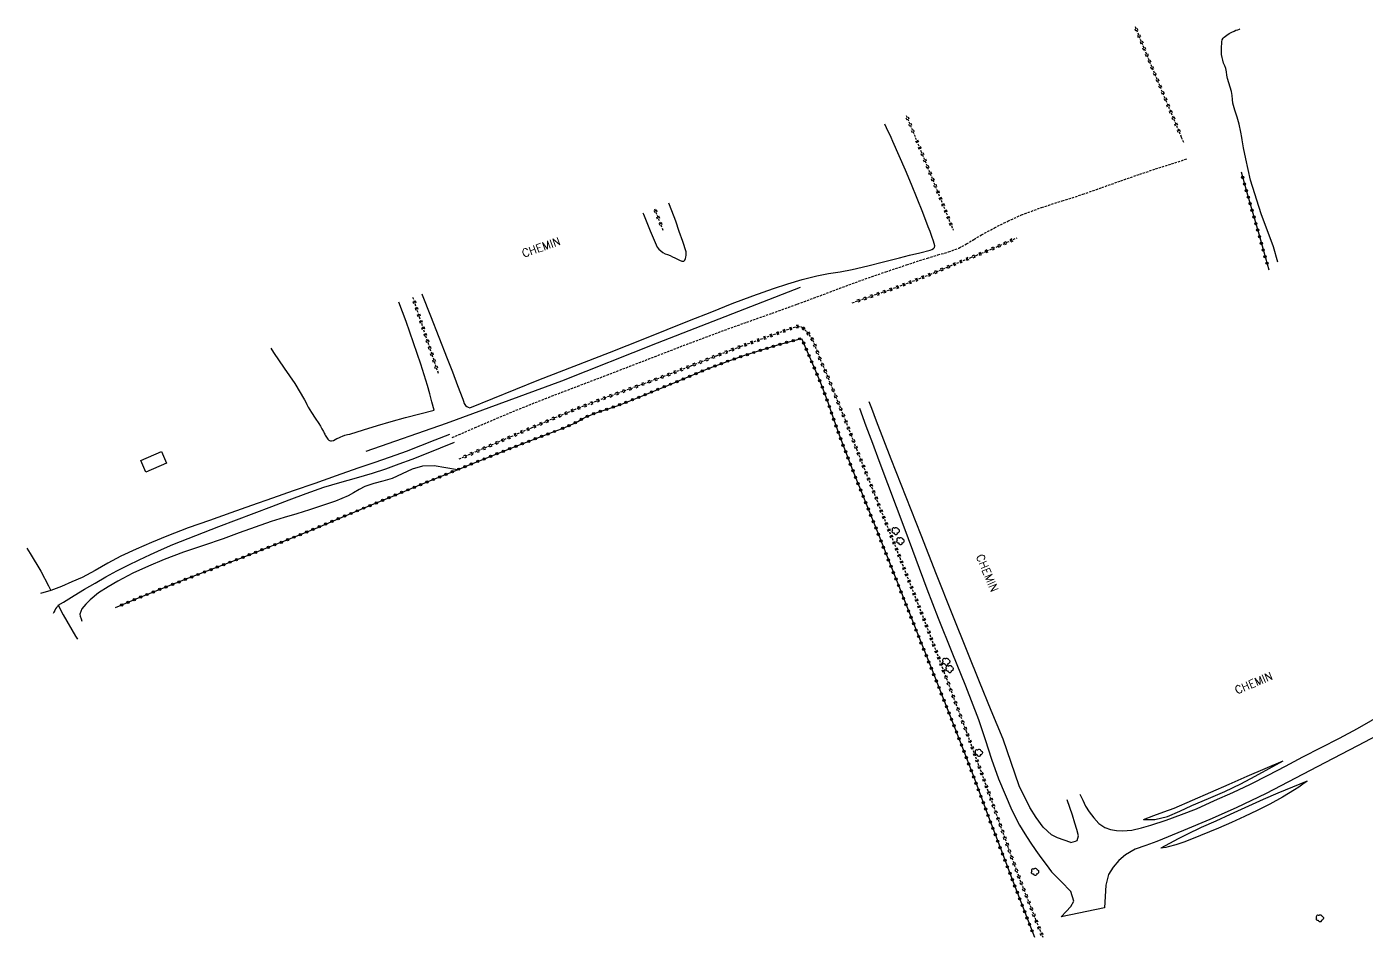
# Model space of a CAD drawing. Header units: millimetres. Extents: x 108169 to 108836, y 128000 to 129000.
# Drawn here: x 108168.7 to 108461.7, y 128000 to 128199.2 of the extents above; entities that cross this region are included whole.
import ezdxf

# ---------------------------------------------------------------- set-up
doc = ezdxf.new("R2010")
doc.units = ezdxf.units.MM
doc.linetypes.add('DASHED', pattern=[0.75, 0.5, -0.25])
doc.layers.get('0').update_dxf_attribs({"linetype": 'CONTINUOUS'})
for name, color, linetype in [('W0070', 7, 'DASHED'), ('W0071', 7, 'CONTINUOUS'), ('W0104', 1, 'CONTINUOUS'), ('W0211', 2, 'CONTINUOUS'), ('W0214', 2, 'CONTINUOUS'), ('W0220', 5, 'DASHED'), ('W0300', 7, 'CONTINUOUS'), ('W0323', 7, 'CONTINUOUS'), ('W0330', 7, 'CONTINUOUS'), ('W0333', 7, 'CONTINUOUS'), ('W0515', 5, 'CONTINUOUS'), ('W0989', 7, 'CONTINUOUS')]:
    doc.layers.add(name, color=color, linetype=linetype)
doc.styles.get("Standard").update_dxf_attribs({"font": 'romans.shx', "width": 0.85})

# ---------------------------------------------------------------- blocks, each defined once
blk = doc.blocks.new('T300')
for p, q in [((-0.8, 0.51), (-0.86, 0.34)), ((-0.86, 0.34), (-0.86, 0.17)), ((-0.86, 0.17), (-0.74, 0.06)), ((-0.69, 0.63), (-0.8, 0.51)), ((-0.8, -0.06), (-0.74, 0.06)), ((-0.74, 0.06), (-0.69, 0.11)), ((-0.57, 0.69), (-0.69, 0.63)), ((-0.46, 0.69), (-0.57, 0.69)), ((-0.29, 0.63), (-0.46, 0.69)), ((-0.29, 0.63), (-0.17, 0.74)), ((-0.23, 0.57), (-0.29, 0.63)), ((-0.17, 0.74), (-0.06, 0.8)), ((-0.06, 0.8), (0.06, 0.8)), ((0.06, 0.8), (0.23, 0.74)), ((0.23, 0.74), (0.34, 0.63)), ((0.34, 0.63), (0.4, 0.51)), ((0.46, 0.46), (0.34, 0.46)), ((0.4, 0.51), (0.4, 0.46)), ((0.57, 0.4), (0.46, 0.46)), ((0.57, 0.4), (0.69, 0.29)), ((0.69, 0.29), (0.74, 0.17)), ((0.74, 0.06), (0.69, -0.17)), ((0.74, 0.17), (0.74, 0.06)), ((-0.8, -0.17), (-0.8, -0.06)), ((-0.8, -0.23), (-0.8, -0.17)), ((-0.74, -0.34), (-0.8, -0.23)), ((-0.69, -0.4), (-0.74, -0.34)), ((-0.51, -0.46), (-0.69, -0.4)), ((-0.4, -0.46), (-0.51, -0.46)), ((-0.4, -0.46), (-0.34, -0.46)), ((-0.34, -0.46), (-0.34, -0.4)), ((-0.34, -0.51), (-0.34, -0.46)), ((-0.29, -0.63), (-0.34, -0.51)), ((-0.17, -0.74), (-0.29, -0.63)), ((-0.06, -0.8), (-0.17, -0.74)), ((0.06, -0.8), (-0.06, -0.8)), ((0.17, -0.74), (0.06, -0.8)), ((0.23, -0.69), (0.17, -0.74)), ((0.29, -0.46), (0.23, -0.46)), ((0.29, -0.63), (0.23, -0.69)), ((0.46, -0.4), (0.29, -0.46)), ((0.34, -0.51), (0.29, -0.63)), ((0.34, -0.51), (0.34, -0.46)), ((0.57, -0.34), (0.46, -0.4)), ((0.63, -0.29), (0.57, -0.34)), ((0.69, -0.17), (0.63, -0.29))]:
    blk.add_line(p, q)
blk = doc.blocks.new('t220o')
at = {"color": 0, "linetype": 'Continuous'}
for p, q in [((-0.25, 0.25), (0.25, 0.25)), ((-0.25, -0.25), (0.25, -0.25))]:
    blk.add_line(p, q, dxfattribs=at)
blk = doc.blocks.new('t323o')
at = {"color": 0, "linetype": 'Continuous'}
for radius in [0.25, 0.15]:
    blk.add_circle((0, 0), radius, dxfattribs=at)

msp = doc.modelspace()

# ---------------------------------------------------------------- linework, layer by layer
at = {"layer": 'W0070'}
msp.add_lwpolyline([(108261.81, 128109.35), (108266.7, 128111.45), (108271.58, 128113.55), (108276.49, 128115.6), (108282.85, 128118.12), (108289.24, 128120.56), (108295.64, 128122.99), (108303.97, 128126.21), (108312.32, 128129.43), (108320.68, 128132.57), (108326.23, 128134.57), (108331.78, 128136.53), (108337.32, 128138.52), (108342.26, 128140.36), (108347.18, 128142.22), (108352.13, 128144.03), (108356.65, 128145.59), (108361.19, 128147.11), (108365.73, 128148.6), (108368.05, 128149.28), (108370.37, 128149.94), (108372.61, 128150.79), (108374.28, 128151.68), (108375.9, 128152.68), (108377.54, 128153.66), (108380.41, 128155.21), (108383.34, 128156.67), (108386.3, 128158.02), (108390.73, 128159.68), (108395.25, 128161.1), (108399.76, 128162.55), (108403.9, 128164.01), (108408.03, 128165.5), (108412.18, 128166.94), (108415.66, 128168.09), (108419.15, 128169.21), (108422.63, 128170.33)], dxfattribs=at)
at = {"layer": 'W0071'}
for points in [[(108397.14, 128020.71), (108395.68, 128021.21), (108394.22, 128021.72), (108392.88, 128022.38), (108391.04, 128024.05), (108389.53, 128026.16), (108388.16, 128028.36), (108385.8, 128033.12), (108384.05, 128038.23), (108382.28, 128043.33), (108379.72, 128049.62), (108377.13, 128055.9), (108374.57, 128062.19), (108371.14, 128070.76), (108367.76, 128079.35), (108364.38, 128087.94), (108361.1, 128096.25), (108357.83, 128104.56), (108354.63, 128112.89), (108354.1, 128114.3), (108353.57, 128115.71), (108353.04, 128117.12)], [(108350.88, 128115.72), (108352.3, 128111.92), (108353.73, 128108.11), (108355.15, 128104.31), (108357.02, 128099.27), (108358.89, 128094.24), (108360.77, 128089.2), (108363.2, 128082.72), (108365.65, 128076.24), (108368.13, 128069.77), (108371.07, 128062.39), (108374.05, 128055.02), (108376.89, 128047.6), (108378.35, 128043.28), (108379.76, 128038.95), (108381.32, 128034.67), (108382.72, 128031.23), (108384.21, 128027.82), (108385.9, 128024.53), (108387.04, 128022.64), (108388.24, 128020.79), (108389.48, 128018.98), (108390.59, 128017.41), (108391.74, 128015.88), (108392.88, 128014.34)], [(108261.18, 128109.98), (108258.03, 128108.73), (108254.89, 128107.48), (108251.72, 128106.28), (108248.2, 128105.03), (108244.66, 128103.82), (108241.13, 128102.62), (108236.43, 128100.96), (108231.73, 128099.29), (108227.03, 128097.63), (108222.47, 128096.04), (108217.92, 128094.45), (108213.37, 128092.84), (108208.69, 128091.2), (108204.02, 128089.55), (108199.39, 128087.78), (108196, 128086.38), (108192.63, 128084.92), (108189.31, 128083.36), (108186.48, 128081.83), (108183.68, 128080.23), (108180.83, 128078.73), (108178.58, 128077.72), (108176.31, 128076.77), (108174.03, 128075.83)], [(108175.63, 128072.62), (108176.78, 128073.33), (108177.93, 128074.03), (108179.09, 128074.73), (108181.38, 128076.12), (108183.68, 128077.49), (108186, 128078.82), (108188.43, 128080.13), (108190.88, 128081.38), (108193.35, 128082.59), (108195.78, 128083.73), (108198.23, 128084.82), (108200.69, 128085.89), (108204.02, 128087.25), (108207.38, 128088.56), (108210.74, 128089.85), (108214.59, 128091.32), (108218.45, 128092.78), (108222.32, 128094.23), (108226.1, 128095.67), (108229.88, 128097.11), (108233.7, 128098.45), (108237.25, 128099.51), (108240.84, 128100.48), (108244.39, 128101.53), (108247.3, 128102.51), (108250.18, 128103.54), (108253.05, 128104.61), (108256.15, 128105.82), (108259.24, 128107.08), (108262.32, 128108.34)], [(108174.03, 128075.83), (108171.77, 128075.21)], [(108175.63, 128072.62), (108175.43, 128072.37), (108175.23, 128072.11), (108175.04, 128071.84), (108174.85, 128071.5), (108174.69, 128071.15), (108174.52, 128070.81)], [(108399.09, 128031.29), (108399.73, 128029.96), (108400.36, 128028.64), (108401.11, 128027.4), (108402.12, 128026.1), (108403.27, 128024.91), (108404.57, 128024.02), (108405.78, 128023.59), (108407.08, 128023.35), (108408.39, 128023.24), (108410.49, 128023.41), (108412.58, 128023.94), (108414.65, 128024.54), (108418, 128025.6), (108421.29, 128026.86), (108424.58, 128028.12), (108428.55, 128029.89), (108432.52, 128031.66), (108436.45, 128033.5), (108440.29, 128035.43), (108444.09, 128037.43), (108447.89, 128039.44), (108451.88, 128041.5), (108455.87, 128043.57), (108459.83, 128045.69), (108465.64, 128049)], [(108466.87, 128045.61), (108459.79, 128041.86), (108452.69, 128038.16), (108446.26, 128034.8), (108439.82, 128031.48), (108433.3, 128028.31), (108427.55, 128025.77), (108421.74, 128023.35), (108415.93, 128020.93), (108413.55, 128020.09), (108411.17, 128019.24), (108409.05, 128018.04), (108407.63, 128016.77), (108406.35, 128015.3), (108405.37, 128013.7), (108404.75, 128011.41), (108404.6, 128008.91), (108404.46, 128006.41), (108395.02, 128004.49)], [(108397.14, 128020.71), (108397.64, 128020.85), (108398.13, 128020.98), (108398.53, 128021.18), (108398.81, 128022.17), (108398.42, 128023.55), (108397.98, 128024.93), (108397.49, 128026.67), (108396.89, 128028.38), (108396.29, 128030.09)], [(108395.02, 128004.49), (108396.07, 128005.61), (108397.13, 128006.74), (108397.77, 128007.87), (108397.1, 128010.01), (108394.99, 128012.17), (108392.88, 128014.34)]]:
    msp.add_lwpolyline(points, dxfattribs=at)
at = {"layer": 'W0104'}
msp.add_lwpolyline([(108198.19, 128106.28), (108199.3, 128103.7), (108194.8, 128101.76), (108193.69, 128104.33)], close=True, dxfattribs=at)
at = {"layer": 'W0211'}
for points in [[(108262.93, 128102.29), (108260.37, 128102.7), (108257.82, 128103.1), (108255.32, 128103.09), (108253.06, 128102.41), (108250.86, 128101.35), (108248.63, 128100.38), (108246.65, 128099.8), (108244.64, 128099.29), (108242.7, 128098.61), (108241.46, 128097.97), (108240.24, 128097.25), (108239.01, 128096.58), (108236.26, 128095.41), (108233.43, 128094.43), (108230.58, 128093.5), (108227.8, 128092.64), (108225.01, 128091.84), (108222.23, 128090.98), (108218.7, 128089.75), (108215.2, 128088.44), (108211.69, 128087.15), (108207.37, 128085.69), (108203.05, 128084.27), (108198.79, 128082.67), (108195.35, 128081.21), (108191.95, 128079.64), (108188.66, 128077.88), (108186.51, 128076.66), (108184.41, 128075.37), (108182.57, 128073.79), (108181.63, 128072.85), (108180.76, 128071.82), (108180.37, 128070.71), (108180.44, 128070.21), (108180.6, 128069.69), (108180.76, 128069.17)], [(108413, 128025.77), (108413.82, 128025.75), (108414.65, 128025.73), (108415.47, 128025.75), (108418.26, 128026.39), (108420.95, 128027.59), (108423.62, 128028.82), (108427.23, 128030.33), (108430.81, 128031.91), (108434.34, 128033.59), (108437.44, 128035.21), (108440.5, 128036.91), (108443.56, 128038.6)], [(108448.82, 128034.16), (108445.6, 128032.83), (108442.39, 128031.5), (108439.2, 128030.13), (108436.79, 128029.04), (108434.38, 128027.93), (108431.98, 128026.82), (108428.81, 128025.41), (108425.63, 128024), (108422.49, 128022.51), (108420.59, 128021.53), (108418.7, 128020.51), (108416.81, 128019.5)]]:
    msp.add_lwpolyline(points, dxfattribs=at)
at = {"layer": 'W0214'}
for points in [[(108413, 128025.77), (108415.24, 128026.6), (108417.48, 128027.42), (108419.72, 128028.27), (108423.76, 128029.96), (108427.77, 128031.73), (108431.78, 128033.51), (108435.71, 128035.21), (108439.63, 128036.9), (108443.56, 128038.6)], [(108448.82, 128034.16), (108447.9, 128033.51), (108446.98, 128032.86), (108446.05, 128032.23), (108443.39, 128030.61), (108440.66, 128029.14), (108437.88, 128027.73), (108435.08, 128026.39), (108432.25, 128025.12), (108429.4, 128023.88), (108427.44, 128023.04), (108425.48, 128022.22), (108423.49, 128021.44), (108421.81, 128020.81), (108420.12, 128020.22), (108418.39, 128019.76), (108417.87, 128019.66), (108417.34, 128019.58), (108416.81, 128019.5)]]:
    msp.add_lwpolyline(points, dxfattribs=at)
at = {"layer": 'W0220'}
for points in [[(108421.34, 128175), (108418.05, 128182.82), (108414.29, 128191.77), (108411.23, 128199.2)], [(108361.11, 128179.78), (108363.1, 128175)], [(108363.1, 128175), (108364.34, 128172), (108367.87, 128163.34), (108371.4, 128154.69)], [(108421.81, 128173.87), (108421.34, 128175)], [(108307.96, 128154.62), (108306.06, 128159.45)], [(108349.3, 128138.81), (108353.48, 128140.27), (108357.65, 128141.72), (108361.8, 128143.24), (108366.3, 128145.03), (108370.76, 128146.89), (108375.24, 128148.73), (108376.38, 128149.19), (108377.53, 128149.64), (108378.68, 128150.1), (108380.92, 128151.05), (108383.14, 128152.05), (108385.37, 128153.04)], [(108253.14, 128140.04), (108254.58, 128135.74), (108255.97, 128131.6), (108257.36, 128127.45), (108258.74, 128123.31)], [(108263.3, 128104.64), (108266.85, 128106.18), (108270.4, 128107.71), (108273.96, 128109.24), (108279.11, 128111.46), (108284.26, 128113.68), (108289.44, 128115.82), (108295.87, 128118.27), (108302.34, 128120.62), (108308.8, 128123), (108314.2, 128125.1), (108319.59, 128127.23), (108325, 128129.3), (108328.55, 128130.59), (108332.11, 128131.86), (108335.67, 128133.13), (108336.46, 128133.38), (108337.24, 128133.64), (108337.97, 128133.64), (108338.48, 128133.36), (108338.95, 128132.92), (108339.4, 128132.46), (108340.62, 128130.67), (108341.45, 128128.57), (108342.25, 128126.46), (108343.72, 128123.1), (108345.11, 128119.71), (108346.49, 128116.31), (108347.74, 128113.17), (108348.97, 128110.03), (108350.2, 128106.89), (108354.94, 128094.97), (108359.7, 128083.06), (108364.37, 128071.12), (108369.33, 128058.13), (108374.2, 128045.11), (108378.99, 128032.05), (108381.22, 128025.77), (108383.44, 128019.49), (108385.72, 128013.23), (108389.41, 128003.83), (108390.98, 128000)]]:
    msp.add_lwpolyline(points, dxfattribs=at)
at = {"layer": 'W0300'}
msp.add_lwpolyline([(108242.99, 128106.32), (108260.57, 128112.46), (108285.75, 128121.75), (108306.73, 128130.05), (108337.97, 128142.2)], dxfattribs=at)
at = {"layer": 'W0323'}
for points in [[(108434.35, 128167.45), (108435.64, 128162.92), (108436.94, 128158.4), (108438.23, 128153.87), (108440.4, 128146.04)], [(108284.7, 128110.85), (108285.9, 128111.33), (108287.11, 128111.82), (108288.29, 128112.34), (108289.24, 128112.83), (108290.17, 128113.35), (108291.11, 128113.84), (108293.47, 128114.8), (108295.9, 128115.61), (108298.32, 128116.44), (108301.94, 128117.87), (108305.53, 128119.35), (108309.12, 128120.82), (108313.38, 128122.58), (108317.63, 128124.33), (108321.92, 128125.98), (108325.61, 128127.24), (108329.33, 128128.43), (108333.04, 128129.61), (108338.23, 128131.03), (108339.68, 128127.66), (108341.13, 128124.29), (108342.53, 128120.9), (108343.95, 128117.05), (108345.29, 128113.18), (108346.66, 128109.31), (108349.38, 128102.23), (108352.2, 128095.18), (108355.02, 128088.13), (108357.87, 128080.89), (108360.71, 128073.65), (108363.56, 128066.42), (108366.75, 128058.4), (108369.95, 128050.39), (108373.09, 128042.36), (108376.01, 128034.66), (108378.89, 128026.94), (108381.78, 128019.23), (108384.6, 128011.87), (108387.43, 128004.51), (108389.16, 128000)], [(108188.11, 128072.11), (108188.11, 128072.11), (108192.69, 128074.04), (108198.66, 128076.43), (108204.21, 128078.6), (108209.76, 128080.73), (108215.31, 128082.87), (108219.03, 128084.31), (108222.74, 128085.76), (108226.45, 128087.22), (108232.37, 128089.65), (108238.27, 128092.13), (108244.17, 128094.6), (108249.19, 128096.68), (108254.21, 128098.74), (108259.24, 128100.79), (108262.93, 128102.29), (108264.87, 128103.08), (108270.5, 128105.35), (108276.15, 128107.59), (108279, 128108.68), (108281.85, 128109.77), (108284.7, 128110.85)]]:
    msp.add_lwpolyline(points, dxfattribs=at)
at = {"layer": 'W0330'}
for points in [[(108357.78, 128175), (108356.82, 128177.09), (108356.43, 128177.92)], [(108358.2, 128174.09), (108357.78, 128175)], [(108255.18, 128140.79), (108255.26, 128140.57), (108257.04, 128135.92), (108258.85, 128131.28), (108260.67, 128126.65), (108261.83, 128123.68), (108262.99, 128120.72), (108264.14, 128117.75), (108264.29, 128117.26), (108264.43, 128116.76), (108264.68, 128116.35), (108264.96, 128116.14), (108265.29, 128115.97), (108265.62, 128115.81), (108270.67, 128117.85), (108275.73, 128119.89), (108280.78, 128121.92), (108288.5, 128124.95), (108296.23, 128127.96), (108303.95, 128130.98), (108308.82, 128132.95), (108313.7, 128134.92), (108318.58, 128136.85), (108323.06, 128138.62), (108327.55, 128140.35), (108332.09, 128141.95), (108335.21, 128142.95), (108338.35, 128143.9), (108341.53, 128144.71), (108344.1, 128145.2), (108346.69, 128145.61), (108349.27, 128146.07), (108352.73, 128146.87), (108356.17, 128147.75), (108359.62, 128148.64), (108361.86, 128149.2), (108364.11, 128149.76), (108366.35, 128150.33), (108366.7, 128150.5), (108367.05, 128150.67), (108367.29, 128150.9), (108367.34, 128151.3), (108367.21, 128151.78), (108367.06, 128152.26), (108366.74, 128153.34), (108366.34, 128154.39), (108365.93, 128155.44), (108364.72, 128158.54), (108363.51, 128161.63), (108362.26, 128164.71), (108360.93, 128167.85), (108359.56, 128170.97), (108358.2, 128174.09)], [(108303.5, 128158.51), (108303.64, 128158.17), (108305.12, 128154.57), (108306.61, 128150.98), (108307.01, 128150.57), (108307.41, 128150.16), (108307.85, 128149.8), (108308.36, 128149.55), (108308.92, 128149.36), (108309.47, 128149.15), (108310, 128148.89), (108310.53, 128148.61), (108311.07, 128148.37), (108311.55, 128148.14), (108312.04, 128147.93), (108312.45, 128147.95), (108312.65, 128148.17), (108312.8, 128148.49), (108312.92, 128148.82), (108312.98, 128149.2), (108312.99, 128149.6), (108313, 128149.99), (108312.24, 128152.21), (108311.47, 128154.43), (108310.69, 128156.65), (108309.32, 128160.27), (108309.19, 128160.6)], [(108222.15, 128128.87), (108222.73, 128127.96), (108225.06, 128124.54), (108227.4, 128121.13), (108229.5, 128117.58), (108229.76, 128117.05), (108230.03, 128116.52), (108230.3, 128115.99), (108231.03, 128114.77), (108231.82, 128113.57), (108232.6, 128112.38), (108232.95, 128111.81), (108233.3, 128111.25), (108233.62, 128110.68), (108233.72, 128110.47), (108233.81, 128110.27), (108233.91, 128110.06), (108234.03, 128109.85), (108234.15, 128109.64), (108234.28, 128109.43), (108234.43, 128109.18), (108234.59, 128108.94), (108234.79, 128108.75), (108234.98, 128108.67), (108235.19, 128108.63), (108235.4, 128108.61), (108235.8, 128108.7), (108236.2, 128108.9), (108236.59, 128109.1), (108236.99, 128109.29), (108237.4, 128109.48), (108237.81, 128109.65), (108238.33, 128109.82), (108238.86, 128109.96), (108239.38, 128110.1), (108242.4, 128111.04), (108245.42, 128111.97), (108248.44, 128112.87), (108251.57, 128113.71), (108254.71, 128114.51), (108257.85, 128115.31), (108257.37, 128117.11), (108256.89, 128118.91), (108256.39, 128120.7), (108254.93, 128125.39), (108253.33, 128130.04), (108251.69, 128134.68), (108250.15, 128138.94)]]:
    msp.add_lwpolyline(points, dxfattribs=at)
at = {"layer": 'W0333'}
for points in [[(108168.74, 128085.09), (108169.46, 128083.99), (108171.83, 128080.07), (108173.5, 128076.91), (108174.03, 128075.83)], [(108175.63, 128072.62), (108176.71, 128070.52), (108179.39, 128065.9), (108179.82, 128065.21)]]:
    msp.add_lwpolyline(points, dxfattribs=at)
at = {"layer": 'W0515'}
for points in [[(108434.51, 128175), (108434.3, 128176.16), (108433.93, 128177.87), (108433.48, 128179.4), (108432.98, 128180.92), (108432.59, 128182.46), (108432.47, 128183.32), (108432.38, 128184.18), (108432.25, 128185.03), (108431.99, 128185.98), (108431.67, 128186.93), (108431.39, 128187.88), (108431.26, 128188.6), (108431.14, 128189.33), (108430.99, 128190.05), (108430.78, 128190.67), (108430.53, 128191.27), (108430.33, 128191.89), (108430.19, 128192.51), (108430.09, 128193.15), (108430.04, 128193.78), (108430.04, 128194.33), (108430.07, 128194.89), (108430.13, 128195.44), (108430.18, 128195.88), (108430.25, 128196.32), (108430.41, 128196.7), (108430.65, 128196.96), (108430.96, 128197.17), (108431.27, 128197.38), (108431.78, 128197.71), (108432.32, 128198.01), (108432.87, 128198.27), (108433.24, 128198.42), (108433.62, 128198.55), (108434, 128198.7), (108434.12, 128198.76)], [(108434.92, 128172.71), (108434.61, 128174.43), (108434.51, 128175)], [(108442.41, 128147.72), (108441.42, 128151.04), (108438.74, 128158.28), (108436.45, 128165.62), (108435.91, 128167.97), (108435.41, 128170.34), (108434.92, 128172.71)]]:
    msp.add_lwpolyline(points, dxfattribs=at)

# ---------------------------------------------------------------- block references
at = {"layer": 'W0220'}
for p, rotation in [((108411.5, 128198.53), 112.4154651430198), ((108412.07, 128197.14), 112.4154651430198), ((108412.65, 128195.75), 112.4154651430198), ((108413.22, 128194.37), 112.4154651430198), ((108413.79, 128192.98), 112.4154651430198), ((108414.36, 128191.6), 112.7878473385758), ((108414.94, 128190.21), 112.7878473385758), ((108415.53, 128188.83), 112.7878473385758), ((108416.11, 128187.45), 112.7878473385758), ((108416.69, 128186.06), 112.7878473385758), ((108417.27, 128184.68), 112.7878473385758), ((108417.85, 128183.3), 112.7878473385758), ((108418.43, 128181.91), 112.7861425336047), ((108419.01, 128180.53), 112.7861425336047), ((108361.37, 128179.16), 292.5345431789472), ((108361.95, 128177.77), 292.5345431789472), ((108419.59, 128179.15), 112.7861425336047), ((108420.17, 128177.77), 112.7861425336047), ((108362.52, 128176.39), 292.5345431789472), ((108420.75, 128176.38), 112.7861425336047), ((108363.46, 128174.13), 292.5221555181092), ((108364.03, 128172.74), 292.5221555181092), ((108364.6, 128171.36), 292.1768530252349), ((108365.17, 128169.97), 292.1768530252349), ((108365.73, 128168.58), 292.1768530252349), ((108366.3, 128167.19), 292.1768530252349), ((108366.87, 128165.8), 292.1768530252349), ((108367.43, 128164.41), 292.1768530252349), ((108368, 128163.02), 292.2000021979895), ((108368.57, 128161.63), 292.2000021979895), ((108369.13, 128160.25), 292.2000021979895), ((108306.32, 128158.81), 111.4614317992294), ((108306.87, 128157.41), 111.4614317992294), ((108369.7, 128158.86), 292.2000021979895), ((108370.27, 128157.47), 292.2000021979895), ((108307.41, 128156.02), 111.4614317992294), ((108370.83, 128156.08), 292.2000021979895), ((108381.45, 128151.29), 24.00786892329633), ((108382.82, 128151.9), 24.00786892329633), ((108384.19, 128152.51), 24.00786892284436), ((108374.52, 128148.44), 22.34019781044601), ((108375.91, 128149), 21.53415756320417), ((108377.31, 128149.55), 21.49095977599596), ((108378.7, 128150.11), 23.11209705817017), ((108380.08, 128150.7), 23.11209705817017), ((108367.59, 128145.57), 22.64810517413781), ((108368.97, 128146.15), 22.64810517413781), ((108370.36, 128146.73), 22.64810517413781), ((108371.74, 128147.3), 22.34019781044601), ((108373.13, 128147.87), 22.34019781044601), ((108360.62, 128142.81), 20.09938787933758), ((108362.02, 128143.33), 21.70682578393577), ((108363.42, 128143.88), 21.70682578393577), ((108364.81, 128144.44), 21.70682578393577), ((108366.2, 128144.99), 21.70682578393577), ((108352.14, 128139.8), 19.22583524786777), ((108353.55, 128140.29), 19.23010318014213), ((108354.97, 128140.79), 19.23010318014213), ((108356.38, 128141.28), 19.23010318014213), ((108357.8, 128141.78), 20.09938787933758), ((108359.21, 128142.29), 20.09938787933758), ((108253.5, 128138.96), 288.5606811779695), ((108253.98, 128137.54), 288.5606811779695), ((108350.72, 128139.3), 19.22583524786777), ((108254.45, 128136.11), 288.5606811779695), ((108254.93, 128134.69), 288.5718510838933), ((108255.41, 128133.27), 288.5718510838933), ((108255.89, 128131.85), 288.5718510838933), ((108328.79, 128130.68), 19.57122127215326), ((108330.21, 128131.18), 19.57122127215326), ((108331.62, 128131.69), 19.57122127215326), ((108333.03, 128132.19), 19.59058708622045), ((108334.45, 128132.69), 19.59058708622045), ((108335.86, 128133.19), 17.90850930817427), ((108337.29, 128133.64), 0.3156760318229893), ((108338.66, 128133.2), 317.330884725799), ((108339.65, 128132.08), 304.3126639938322), ((108340.5, 128130.84), 304.3126639938322), ((108256.36, 128130.43), 288.4847207340644), ((108256.84, 128129), 288.4847207340644), ((108321.77, 128128.06), 20.94732625758888), ((108323.17, 128128.6), 20.94732625758888), ((108324.57, 128129.14), 20.94732625758888), ((108325.97, 128129.66), 19.99346999911406), ((108327.38, 128130.17), 19.99346999911406), ((108341.09, 128129.47), 291.5329037291753), ((108341.64, 128128.07), 290.8499432726197), ((108257.31, 128127.58), 288.4847207340644), ((108257.79, 128126.16), 288.4764374323614), ((108314.78, 128125.33), 21.56446166403973), ((108316.18, 128125.88), 21.56446166403973), ((108317.57, 128126.43), 21.56446166403973), ((108318.97, 128126.99), 21.56446166403973), ((108320.36, 128127.53), 20.94732625758888), ((108342.17, 128126.67), 290.8499432726197), ((108342.76, 128125.29), 293.5577748254271), ((108258.26, 128124.73), 288.4764374323614), ((108306.38, 128122.1), 20.2511641443856), ((108307.79, 128122.62), 20.2511641443856), ((108309.19, 128123.15), 21.2945429366122), ((108310.59, 128123.69), 21.2945429366122), ((108311.99, 128124.24), 21.2945429366122), ((108313.39, 128124.78), 21.2945429366122), ((108343.36, 128123.92), 293.5577748254271), ((108343.95, 128122.54), 292.4047754728686), ((108297.93, 128119.01), 19.9169730620589), ((108299.34, 128119.53), 19.9169730620589), ((108300.75, 128120.04), 19.9169730620589), ((108302.16, 128120.55), 19.9169730620589), ((108303.57, 128121.07), 20.2511641443856), ((108304.97, 128121.59), 20.2511641443856), ((108344.52, 128121.15), 292.4047754728686), ((108345.09, 128119.76), 292.4047754728686), ((108290.91, 128116.37), 20.89705850139028), ((108292.31, 128116.91), 20.89705850139028), ((108293.71, 128117.44), 20.89705850139028), ((108295.11, 128117.98), 20.89705850139028), ((108296.52, 128118.5), 19.9169730620589), ((108345.65, 128118.37), 292.0189873500535), ((108346.22, 128116.98), 292.0189873500535), ((108283.96, 128113.55), 23.24151874132832), ((108285.35, 128114.12), 22.4390572873101), ((108286.73, 128114.7), 22.4390572873101), ((108288.12, 128115.27), 22.4390572873101), ((108289.51, 128115.84), 20.89705850139028), ((108346.77, 128115.59), 291.7667172698764), ((108347.33, 128114.2), 291.7667172698764), ((108277.07, 128110.58), 23.35151482889476), ((108278.45, 128111.18), 23.35151482889476), ((108279.83, 128111.77), 23.24151874132832), ((108281.21, 128112.36), 23.24151874132832), ((108282.58, 128112.95), 23.24151874132832), ((108347.88, 128112.8), 291.3850643292527), ((108348.43, 128111.41), 291.3850643292527), ((108270.18, 128107.62), 23.35803671570611), ((108271.56, 128108.21), 23.25886295293096), ((108272.94, 128108.8), 23.25886295293096), ((108274.32, 128109.39), 23.35151482889476), ((108275.69, 128109.99), 23.35151482889476), ((108348.98, 128110.01), 291.4166893561507), ((108349.53, 128108.61), 291.4166893561507), ((108264.68, 128105.24), 23.33857313717343), ((108266.05, 128105.83), 23.33857313717343), ((108267.43, 128106.43), 23.35803671570611), ((108268.81, 128107.02), 23.35803671570611), ((108350.07, 128107.22), 291.4166893561507), ((108350.63, 128105.82), 291.6968946151636), ((108351.18, 128104.43), 291.6968946151636), ((108351.74, 128103.04), 291.6968946151636), ((108352.29, 128101.64), 291.6968946151636), ((108352.85, 128100.25), 291.6968946151636), ((108353.4, 128098.86), 291.6968946151636), ((108353.95, 128097.46), 291.6968946151636), ((108354.51, 128096.07), 291.6968946151636), ((108355.06, 128094.67), 291.745004590867), ((108355.62, 128093.28), 291.745004590867), ((108356.17, 128091.89), 291.745004590867), ((108356.73, 128090.49), 291.745004590867), ((108357.29, 128089.1), 291.745004590867), ((108357.84, 128087.71), 291.745004590867), ((108358.4, 128086.31), 291.745004590867), ((108358.95, 128084.92), 291.745004590867), ((108359.51, 128083.53), 291.745004590867), ((108360.06, 128082.13), 291.391603902995), ((108360.61, 128080.74), 291.391603902995), ((108361.15, 128079.34), 291.391603902995), ((108361.7, 128077.94), 291.391603902995), ((108362.25, 128076.55), 291.391603902995), ((108362.79, 128075.15), 291.391603902995), ((108363.34, 128073.75), 291.391603902995), ((108363.89, 128072.36), 291.391603902995), ((108364.43, 128070.96), 290.8922355114432), ((108364.97, 128069.56), 290.8922355114432), ((108365.5, 128068.16), 290.8922355114432), ((108366.04, 128066.75), 290.8922355114432), ((108366.57, 128065.35), 290.8922355114432), ((108367.11, 128063.95), 290.8922355114432), ((108367.64, 128062.55), 290.8922355114432), ((108368.18, 128061.15), 290.8922355114432), ((108368.71, 128059.75), 290.8922355114432), ((108369.25, 128058.35), 290.8922355114432), ((108369.78, 128056.94), 290.5073329428671), ((108370.3, 128055.54), 290.5073329428671), ((108370.83, 128054.13), 290.5073329428671), ((108371.35, 128052.73), 290.5073329428671), ((108371.88, 128051.32), 290.5073329428671), ((108372.4, 128049.92), 290.5073329428671), ((108372.93, 128048.51), 290.5073329428671), ((108373.45, 128047.11), 290.5073329428671), ((108373.98, 128045.7), 290.5073329428671), ((108374.5, 128044.3), 290.1306287272619), ((108375.02, 128042.89), 290.1306287272619), ((108375.53, 128041.48), 290.1306287272619), ((108376.05, 128040.07), 290.1306287272619), ((108376.57, 128038.66), 290.1306287272619), ((108377.08, 128037.25), 290.1306287272619), ((108377.6, 128035.85), 290.1306287272619), ((108378.11, 128034.44), 290.1306287272619), ((108378.63, 128033.03), 290.1306287272619), ((108379.14, 128031.62), 289.6069731514817), ((108379.65, 128030.21), 289.6069731514817), ((108380.15, 128028.79), 289.6069731514817), ((108380.65, 128027.38), 289.6069731514817), ((108381.16, 128025.97), 289.6069731514817), ((108381.66, 128024.55), 289.4276318021886), ((108382.15, 128023.14), 289.4276318021886), ((108382.65, 128021.72), 289.4276318021886), ((108383.15, 128020.31), 289.4276318021886), ((108383.66, 128018.9), 289.9742902042207), ((108384.17, 128017.49), 289.9742902042207), ((108384.68, 128016.08), 289.9742902042207), ((108385.19, 128014.67), 289.9742902042207), ((108385.71, 128013.26), 289.9742902042207), ((108386.25, 128011.86), 291.4411362998537), ((108386.8, 128010.46), 291.4411362998537), ((108387.35, 128009.07), 291.4411362998537), ((108387.9, 128007.67), 291.4411362998537), ((108388.45, 128006.28), 291.4411362998537), ((108389, 128004.88), 291.4411362998537), ((108389.55, 128003.49), 292.2616700991391), ((108390.12, 128002.1), 292.2616700991391), ((108390.69, 128000.71), 292.2616700991391)]:
    msp.add_blockref('t220o', p, dxfattribs=dict(at, rotation=rotation))
at = {"layer": 'W0300'}
for p in [(108358.86, 128088.86), (108359.88, 128086.66), (108369.91, 128060.27), (108370.65, 128058.68), (108377.02, 128040.33), (108389.34, 128014.28), (108451.62, 128004.13)]:
    msp.add_blockref('T300', p, dxfattribs=at)
at = {"layer": 'W0323'}
for p, rotation in [((108434.69, 128166.25), 285.9353613210348), ((108435.11, 128164.81), 285.9353613210348), ((108435.52, 128163.36), 285.9353613210348), ((108435.93, 128161.92), 285.9470682333285), ((108436.34, 128160.48), 285.9470682333285), ((108436.75, 128159.04), 285.9470682333285), ((108437.17, 128157.59), 285.8851866854751), ((108437.58, 128156.15), 285.8851866854751), ((108437.99, 128154.71), 285.8851866854751), ((108438.39, 128153.26), 285.5023755890154), ((108438.79, 128151.82), 285.5023755890154), ((108439.19, 128150.37), 285.5023755890154), ((108439.6, 128148.93), 285.5023755890154), ((108440, 128147.48), 285.5023755890154), ((108337.83, 128130.92), 15.32151007483405), ((108327.77, 128127.93), 17.65457783671792), ((108329.2, 128128.39), 17.65457783671792), ((108330.63, 128128.84), 17.66411679484985), ((108332.06, 128129.3), 17.66411679484985), ((108333.49, 128129.73), 15.32151007483405), ((108334.94, 128130.13), 15.32151007483405), ((108336.39, 128130.52), 15.32151007483405), ((108338.66, 128130.03), 293.3441618714176), ((108339.26, 128128.65), 293.3441618714176), ((108319.28, 128124.97), 21.00530027139664), ((108320.68, 128125.5), 21.00530027139664), ((108322.08, 128126.04), 18.8531587643352), ((108323.5, 128126.52), 18.8531587643352), ((108324.92, 128127.01), 18.8531587643352), ((108326.34, 128127.48), 17.65457783671792), ((108339.85, 128127.27), 293.3298239068537), ((108340.44, 128125.89), 293.3298239068537), ((108312.33, 128122.15), 22.45126109091912), ((108313.71, 128122.72), 22.41672325560536), ((108315.1, 128123.29), 22.41672325560536), ((108316.49, 128123.86), 22.41672325560536), ((108317.88, 128124.43), 21.00530027139664), ((108341.04, 128124.52), 293.3298239068537), ((108341.61, 128123.13), 292.2917498085803), ((108305.39, 128119.29), 22.38735306410524), ((108306.78, 128119.86), 22.36008108883637), ((108308.17, 128120.43), 22.36008108883637), ((108309.55, 128121), 22.45126109091912), ((108310.94, 128121.57), 22.45126109091912), ((108342.18, 128121.74), 292.2917498085803), ((108342.73, 128120.35), 290.2697323139265), ((108298.44, 128116.49), 21.49186846071136), ((108299.83, 128117.04), 21.49186846071136), ((108301.23, 128117.59), 21.49186846071136), ((108302.62, 128118.15), 22.38735306410524), ((108304.01, 128118.72), 22.38735306410524), ((108343.25, 128118.94), 290.2697323139265), ((108343.77, 128117.53), 290.2697323139265), ((108344.27, 128116.12), 289.1021248597989), ((108290.04, 128113.28), 29.13275597326948), ((108291.38, 128113.95), 22.21876646559034), ((108292.77, 128114.52), 22.21876646559034), ((108294.18, 128115.04), 18.35002431102825), ((108295.6, 128115.51), 18.35002431102825), ((108297.02, 128115.99), 18.95187854934452), ((108344.76, 128114.7), 289.1021248597989), ((108345.25, 128113.28), 289.1021248597989), ((108284.17, 128110.65), 20.84860376545512), ((108285.98, 128111.36), 21.80140948647111), ((108287.37, 128111.93), 23.81427571868223), ((108288.72, 128112.56), 27.45533812533979), ((108345.75, 128111.87), 289.5485494323884), ((108346.25, 128110.46), 289.5485494323884), ((108275.76, 128107.43), 21.5562129294643), ((108277.16, 128107.97), 21.06854370627656), ((108278.56, 128108.51), 21.06854370627656), ((108279.96, 128109.05), 20.86616522047415), ((108281.36, 128109.58), 20.86616522047415), ((108282.76, 128110.12), 20.84860376545512), ((108346.76, 128109.05), 291.0066203098567), ((108347.3, 128107.65), 291.0066203098567), ((108268.79, 128104.66), 21.98877582364241), ((108270.18, 128105.22), 21.98877582364241), ((108271.58, 128105.78), 21.5562129294643), ((108272.97, 128106.33), 21.5562129294643), ((108274.37, 128106.88), 21.5562129294643), ((108347.84, 128106.25), 291.0066203098567), ((108348.38, 128104.85), 291.0066203098567), ((108261.84, 128101.85), 22.14068672540918), ((108263.23, 128102.41), 22.11658138772521), ((108264.62, 128102.98), 22.11658138772521), ((108266.01, 128103.54), 21.98877582364241), ((108267.4, 128104.1), 21.98877582364241), ((108348.91, 128103.44), 291.0066203098567), ((108349.45, 128102.05), 291.8308415272606), ((108253.51, 128098.45), 22.31471452716131), ((108254.89, 128099.02), 22.19131729420553), ((108256.28, 128099.58), 22.19131729420553), ((108257.67, 128100.15), 22.19131729420553), ((108259.06, 128100.71), 22.19131729420553), ((108260.45, 128101.28), 22.14068672540918), ((108350.01, 128100.65), 291.8308415272606), ((108350.57, 128099.26), 291.8308415272606), ((108246.57, 128095.59), 22.41858589343108), ((108247.96, 128096.17), 22.41858589343108), ((108249.34, 128096.74), 22.31471452716131), ((108250.73, 128097.31), 22.31471452716131), ((108252.12, 128097.88), 22.31471452716131), ((108351.13, 128097.87), 291.8308415272606), ((108351.69, 128096.48), 291.8308415272606), ((108239.65, 128092.71), 22.71076355200205), ((108241.03, 128093.29), 22.71076355200205), ((108242.41, 128093.87), 22.71076355200205), ((108243.8, 128094.45), 22.71076355200205), ((108245.18, 128095.02), 22.41858589343108), ((108352.24, 128095.08), 291.8042122639241), ((108352.8, 128093.69), 291.8042122639241), ((108232.73, 128089.81), 22.81063667491726), ((108234.11, 128090.39), 22.81063667491726), ((108235.5, 128090.97), 22.81063667491726), ((108236.88, 128091.55), 22.81063667491726), ((108238.26, 128092.13), 22.81063667491726), ((108353.36, 128092.3), 291.8042122639241), ((108353.91, 128090.91), 291.8042122639241), ((108225.79, 128086.96), 21.60115942970891), ((108227.18, 128087.53), 22.30854154277844), ((108228.57, 128088.09), 22.30854154277844), ((108229.96, 128088.66), 22.30854154277844), ((108231.34, 128089.23), 22.30854154277844), ((108354.47, 128089.51), 291.8042122639241), ((108355.03, 128088.12), 291.4648782873246), ((108355.58, 128086.72), 291.4648782873246), ((108218.81, 128084.23), 21.21402750676815), ((108220.21, 128084.77), 21.27805298456757), ((108221.6, 128085.31), 21.27805298456757), ((108223, 128085.86), 21.60115942970891), ((108224.4, 128086.41), 21.60115942970891), ((108356.13, 128085.33), 291.4648782873246), ((108356.68, 128083.93), 291.4648782873246), ((108210.41, 128080.98), 21.09695936743782), ((108211.81, 128081.52), 21.09695936743782), ((108213.21, 128082.06), 21.09695936743782), ((108214.61, 128082.6), 21.09695936743782), ((108216.01, 128083.14), 21.21402750676815), ((108217.41, 128083.68), 21.21402750676815), ((108357.22, 128082.54), 291.4648782873246), ((108357.77, 128081.14), 291.4648782873246), ((108203.41, 128078.29), 21.30434834830627), ((108204.81, 128078.83), 21.00017217699404), ((108206.21, 128079.36), 21.00017217699404), ((108207.61, 128079.9), 21.00017217699404), ((108209.01, 128080.44), 21.00017217699404), ((108358.32, 128079.74), 291.4389213282096), ((108358.87, 128078.35), 291.4389213282096), ((108196.44, 128075.54), 21.85262690021302), ((108197.83, 128076.1), 21.85262690021302), ((108199.22, 128076.65), 21.30434834830627), ((108200.62, 128077.2), 21.30434834830627), ((108202.02, 128077.74), 21.30434834830627), ((108359.42, 128076.95), 291.4389213282096), ((108359.97, 128075.56), 291.4389213282096), ((108189.5, 128072.69), 22.81796882912536), ((108190.88, 128073.28), 22.81796882912536), ((108192.26, 128073.86), 22.81796882912536), ((108193.65, 128074.42), 21.85262690021302), ((108195.04, 128074.98), 21.85262690021302), ((108360.51, 128074.16), 291.4389213282096), ((108361.06, 128072.76), 291.4854433170836), ((108361.61, 128071.37), 291.4854433170836), ((108362.16, 128069.97), 291.4854433170836), ((108362.71, 128068.58), 291.4854433170836), ((108363.26, 128067.18), 291.4854433170836), ((108363.81, 128065.79), 291.6903975876843), ((108364.37, 128064.39), 291.6903975876843), ((108364.92, 128063), 291.6903975876843), ((108365.48, 128061.6), 291.6903975876843), ((108366.03, 128060.21), 291.6903975876843), ((108366.58, 128058.82), 291.6903975876843), ((108367.14, 128057.42), 291.7385081069895), ((108367.7, 128056.03), 291.7385081069895), ((108368.25, 128054.64), 291.7385081069895), ((108368.81, 128053.24), 291.7385081069895), ((108369.36, 128051.85), 291.7385081069895), ((108369.92, 128050.46), 291.7385081069895), ((108370.47, 128049.06), 291.3980550462386), ((108371.01, 128047.66), 291.3980550462386), ((108371.56, 128046.27), 291.3980550462386), ((108372.11, 128044.87), 291.3980550462386), ((108372.65, 128043.47), 291.3980550462386), ((108373.2, 128042.08), 290.7702355739988), ((108373.73, 128040.67), 290.7702355739988), ((108374.26, 128039.27), 290.7702355739988), ((108374.79, 128037.87), 290.7702355739988), ((108375.33, 128036.47), 290.7702355739988), ((108375.86, 128035.06), 290.7702355739988), ((108376.38, 128033.66), 290.4379433464929), ((108376.91, 128032.25), 290.4379433464929), ((108377.43, 128030.85), 290.4379433464929), ((108377.96, 128029.44), 290.4379433464929), ((108378.48, 128028.04), 290.4379433464929), ((108379, 128026.63), 290.5698904844791), ((108379.53, 128025.23), 290.5698904844791), ((108380.06, 128023.82), 290.5698904844791), ((108380.59, 128022.42), 290.5698904844791), ((108381.11, 128021.01), 290.5698904844791), ((108381.64, 128019.61), 290.5698904844791), ((108382.17, 128018.21), 290.9097341231384), ((108382.71, 128016.81), 290.9097341231384), ((108383.24, 128015.4), 290.9097341231384), ((108383.78, 128014), 290.9097341231384), ((108384.31, 128012.6), 290.9097341231384), ((108384.85, 128011.2), 291.0432482703912), ((108385.39, 128009.8), 291.0432482703912), ((108385.93, 128008.4), 291.0432482703912), ((108386.47, 128007), 291.0432482703912), ((108387.01, 128005.6), 291.0432482703912), ((108387.54, 128004.2), 290.9947459833969), ((108388.08, 128002.8), 290.9947459833969), ((108388.62, 128001.4), 290.9947459833969)]:
    msp.add_blockref('t323o', p, dxfattribs=dict(at, rotation=rotation))

# ---------------------------------------------------------------- texts
at = {"layer": 'W0989'}
for rotation, p in [(19.1601, (108277.42, 128148.71)), (292.9912, (108376.34, 128083.34)), (22.9912, (108433.46, 128053.13))]:
    msp.add_text('CHEMIN', height=1.75, rotation=rotation, dxfattribs=at).set_placement(p)

doc.saveas('drawing.dxf')
